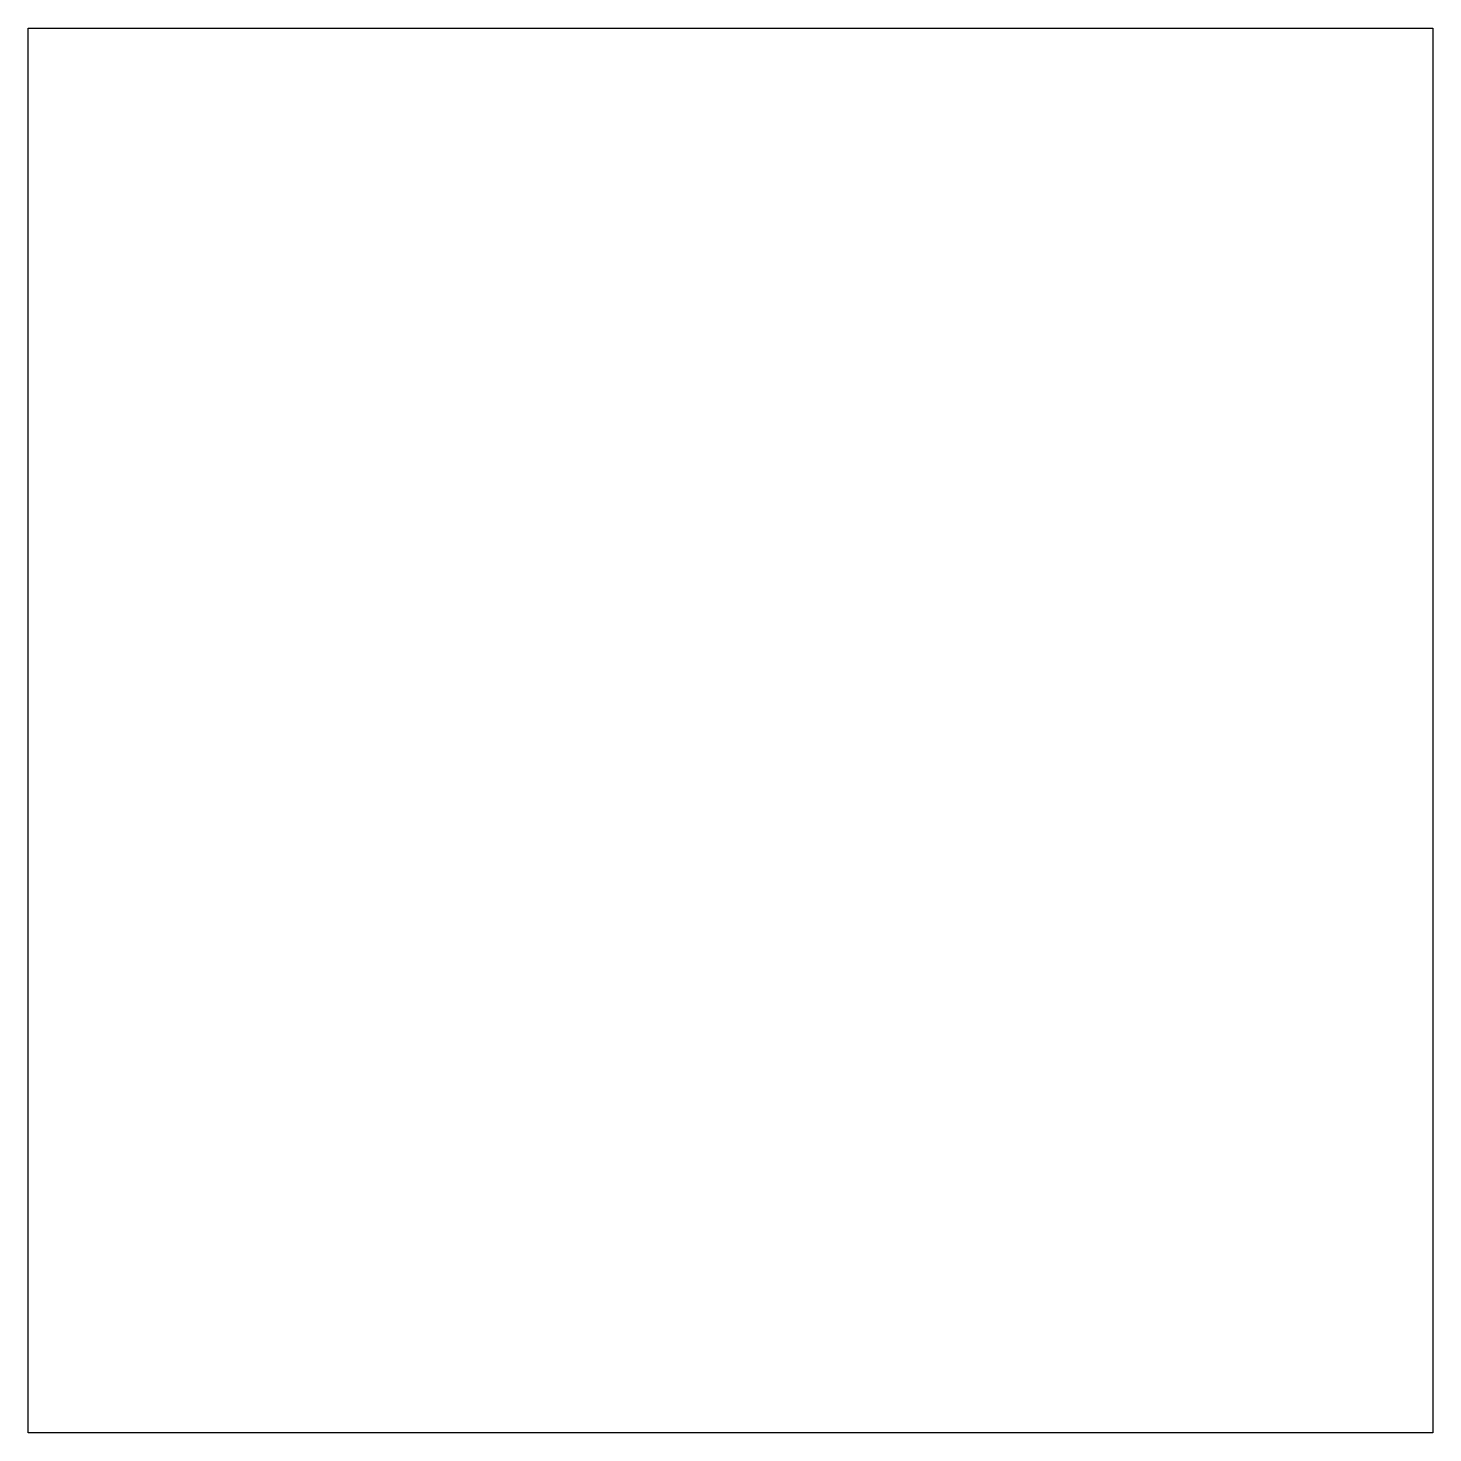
# Model space of a CAD drawing. Extents: x -30 to 30, y -30 to 30.
import ezdxf

# ---------------------------------------------------------------- set-up
doc = ezdxf.new("R2010")
doc.units = 0
doc.layers.get('0').update_dxf_attribs({"linetype": 'CONTINUOUS'})

msp = doc.modelspace()

# ---------------------------------------------------------------- linework, layer by layer
msp.add_lwpolyline([(-30, -30), (-30, 30), (30, 30), (30, -30), (-30, -30)])

doc.saveas('drawing.dxf')
